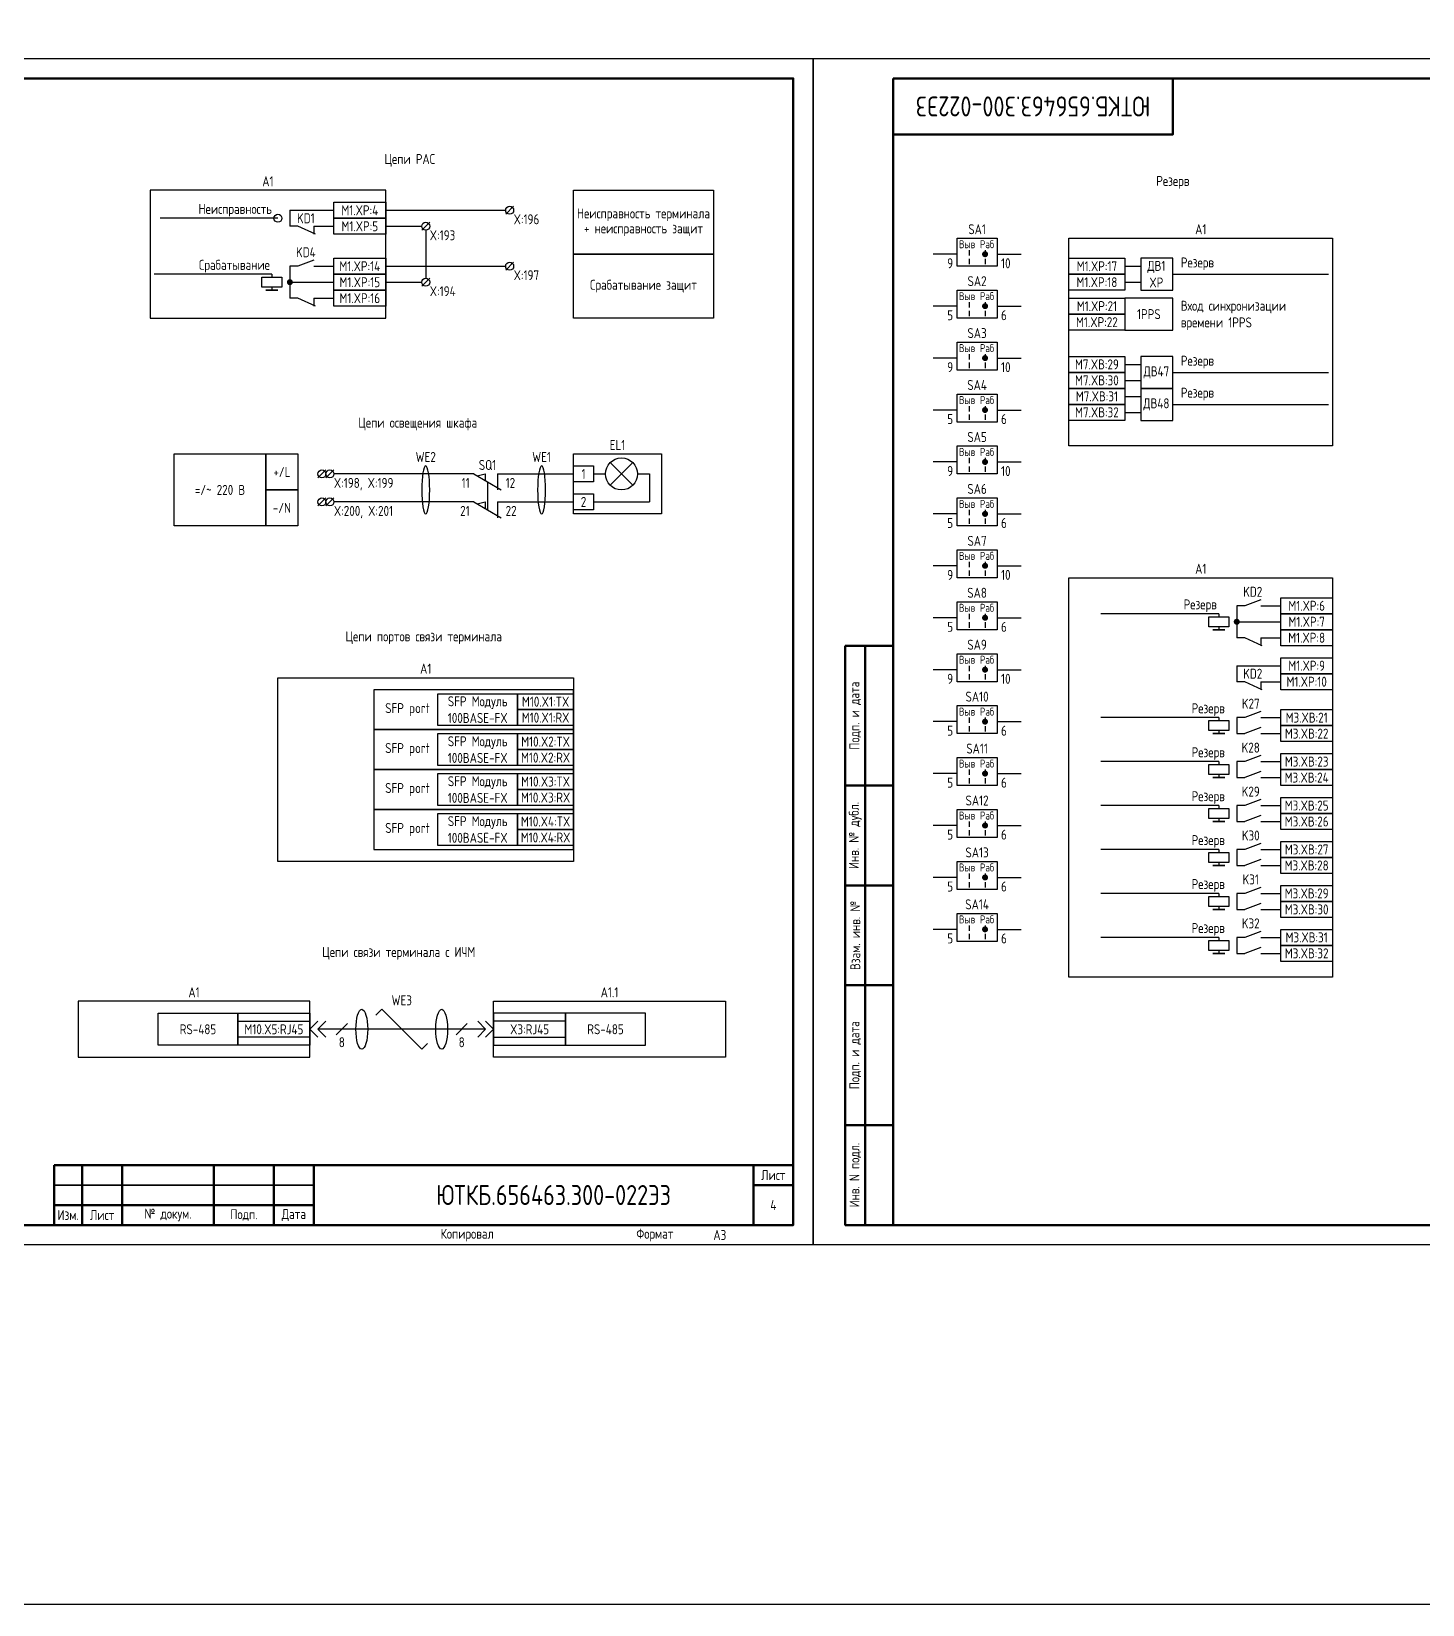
# Model space of a CAD drawing. Header units: millimetres. Extents: x -1036 to 3564, y -90 to 586.
# Drawn here: x 1484.3 to 1832.5, y -90 to 303.8 of the extents above; entities that cross this region are included whole.
import ezdxf

# ---------------------------------------------------------------- set-up
doc = ezdxf.new("R2010")
doc.units = ezdxf.units.MM
doc.styles.add('Gost_type_A', font='GOST_A.TTF')

# ---------------------------------------------------------------- blocks, each defined once
blk = doc.blocks.new('Формат_А3')
blk.add_lwpolyline([(-420, 297), (0, 297), (0, 0), (-420, 0)], close=True)
at = {"lineweight": 50}
blk.add_lwpolyline([(-400, 292), (-5, 292), (-5, 5), (-400, 5)], close=True, dxfattribs=at)
blk = doc.blocks.new('Штамп малый нижний')
at = {"lineweight": 50}
for points in [[(-185, 15), (-178, 15), (-178, 5), (-185, 5)], [(-178, 15), (-168, 15), (-168, 5), (-178, 5)], [(-168, 15), (-145, 15), (-145, 5), (-168, 5)], [(-145, 15), (-130, 15), (-130, 5), (-145, 5)], [(-130, 15), (-120, 15), (-120, 5), (-130, 5)], [(-120, 15), (-10, 15), (-10, 0), (-120, 0)], [(-10, 15), (0, 15), (0, 10), (-10, 10)], [(-10, 10), (0, 10), (0, 0), (-10, 0)], [(-185, 5), (-178, 5), (-178, 0), (-185, 0)], [(-178, 5), (-168, 5), (-168, 0), (-178, 0)], [(-168, 5), (-145, 5), (-145, 0), (-168, 0)], [(-145, 5), (-130, 5), (-130, 0), (-145, 0)], [(-130, 5), (-120, 5), (-120, 0), (-130, 0)]]:
    blk.add_lwpolyline(points, close=True, dxfattribs=at)
for points in [[(-185, 15), (-178, 15), (-178, 10), (-185, 10)], [(-178, 15), (-168, 15), (-168, 10), (-178, 10)], [(-168, 15), (-145, 15), (-145, 10), (-168, 10)], [(-145, 15), (-130, 15), (-130, 10), (-145, 10)], [(-130, 15), (-120, 15), (-120, 10), (-130, 10)], [(-185, 10), (-178, 10), (-178, 5), (-185, 5)], [(-178, 10), (-168, 10), (-168, 5), (-178, 5)], [(-168, 10), (-145, 10), (-145, 5), (-168, 5)], [(-145, 10), (-130, 10), (-130, 5), (-145, 5)], [(-130, 10), (-120, 10), (-120, 5), (-130, 5)]]:
    blk.add_lwpolyline(points, close=True)
at = {"char_height": 2.5, "style": 'Gost_type_A'}
for s, insert, width, attachment_point in [('Лист', (-5, 12.5), 10, 5), ('№ докум.', (-156.5, 2.5), 23, 5), ('Подп.', (-137.5, 2.5), 15, 5), ('Дата', (-125, 2.5), 10, 5), ('Изм.', (-181.5, 2.5), 7, 5), ('Лист', (-173, 2.5), 10, 5), ('Копировал', (-75, -2.53), 13.1202, 6), ('Формат', (-30, -2.53), 13.1202, 6)]:
    blk.add_mtext(s, dxfattribs=dict(at, insert=insert, width=width, attachment_point=attachment_point))
blk = doc.blocks.new('POINT')
at = {"const_width": 0.75}
blk.add_lwpolyline([(-0.375, 0, 1), (0.375, 0, 1)], format="xyb", close=True, dxfattribs=at)
blk = doc.blocks.new('Штамп левый нижний')
at = {"lineweight": 50}
for points in [[(-12, 145), (-7, 145), (-7, 110), (-12, 110)], [(-7, 145), (0, 145), (0, 110), (-7, 110)], [(-12, 110), (-7, 110), (-7, 85), (-12, 85)], [(-7, 110), (0, 110), (0, 85), (-7, 85)], [(-12, 85), (-7, 85), (-7, 60), (-12, 60)], [(-7, 85), (0, 85), (0, 60), (-7, 60)], [(-12, 60), (-7, 60), (-7, 25), (-12, 25)], [(-7, 60), (0, 60), (0, 25), (-7, 25)], [(-12, 25), (-7, 25), (-7, 0), (-12, 0)], [(-7, 25), (0, 25), (0, 0), (-7, 0)]]:
    blk.add_lwpolyline(points, close=True, dxfattribs=at)
at = {"char_height": 2.5, "attachment_point": 5, "rotation": 90, "style": 'Gost_type_A'}
for s, insert, width in [('Подп. и дата', (-9.5, 127.5), 35), ('Инв. № дубл.', (-9.5, 97.5), 25), ('Взам. инв. №', (-9.5, 72.5), 25), ('Подп. и дата', (-9.5, 42.5), 35), ('Инв. N подл.', (-9.5, 12.5), 25)]:
    blk.add_mtext(s, dxfattribs=dict(at, insert=insert, width=width))
blk = doc.blocks.new('Штамп угловой верхний')
at = {"lineweight": 50}
blk.add_lwpolyline([(0, 0), (70, 0), (70, -14), (0, -14)], close=True, dxfattribs=at)
blk = doc.blocks.new('Переключатель_положение')
for p, q in [((2, 1), (2, -0.34)), ((2, -1.14), (2, -2.49))]:
    blk.add_line(p, q)

msp = doc.modelspace()

# ---------------------------------------------------------------- linework, layer by layer
for p, q in [((1605.01, 260), (1603.01, 258)), ((1546, 257), (1516.5, 257)), ((1549, 259), (1549, 255)), ((1573, 259), (1603, 259)), ((1584, 256), (1582, 254)), ((1555, 255), (1555, 253)), ((1573, 255), (1582, 255)), ((1583, 254), (1583, 242)), ((1573, 245), (1603, 245)), ((1605.01, 246), (1603.01, 244)), ((1758, 245), (1762, 245)), ((1544.5, 243), (1515, 243)), ((1544.5, 243), (1544.5, 242.25)), ((1573, 241), (1582, 241)), ((1584, 242), (1582, 240)), ((1758, 241), (1762, 241)), ((1770, 243), (1809, 243)), ((1544.5, 239.75), (1544.5, 239)), ((1555, 237), (1555, 235)), ((1758, 220.42), (1762, 220.42)), ((1770, 218.42), (1809, 218.42)), ((1758, 216.42), (1762, 216.42)), ((1758, 212.42), (1762, 212.42)), ((1770, 210.42), (1809, 210.42)), ((1758, 208.42), (1762, 208.42)), ((1558.01, 194), (1556.01, 192)), ((1560.01, 194), (1558.01, 192)), ((1595, 193), (1560.01, 193)), ((1595, 193), (1601.92, 189)), ((1595.87, 192.5), (1597.87, 193)), ((1597.87, 193), (1597.87, 191.34)), ((1601, 193), (1601, 189)), ((1601, 193), (1620, 193)), ((1625, 193), (1628, 193)), ((1629.17, 195.83), (1634.83, 190.17)), ((1634.83, 195.83), (1629.17, 190.17)), ((1636, 193), (1639, 193)), ((1639, 193), (1639, 186)), ((1558.01, 187), (1556.01, 185)), ((1560.01, 187), (1558.01, 185)), ((1595, 186), (1560.01, 186)), ((1595, 186), (1601.92, 182)), ((1595.87, 185.5), (1597.87, 186)), ((1597.87, 186), (1597.87, 184.34)), ((1601, 186), (1601, 182)), ((1601, 186), (1620, 186)), ((1625, 186), (1639, 186)), ((1781.5, 158), (1752, 158)), ((1781.5, 158), (1781.5, 157.25)), ((1781.5, 154.75), (1781.5, 154)), ((1792, 152), (1792, 150)), ((1786, 145), (1786, 141)), ((1792, 141), (1792, 139)), ((1781.5, 132), (1752, 132)), ((1781.5, 132), (1781.5, 131.25)), ((1781.5, 128.75), (1781.5, 128)), ((1781.5, 121), (1752, 121)), ((1781.5, 121), (1781.5, 120.25)), ((1781.5, 117.75), (1781.5, 117)), ((1781.5, 110), (1752, 110)), ((1781.5, 110), (1781.5, 109.25)), ((1781.5, 106.75), (1781.5, 106)), ((1781.5, 99), (1752, 99)), ((1781.5, 99), (1781.5, 98.25)), ((1781.5, 95.75), (1781.5, 95)), ((1781.5, 88), (1752, 88)), ((1781.5, 88), (1781.5, 87.25)), ((1781.5, 84.75), (1781.5, 84)), ((1781.5, 77), (1752, 77)), ((1781.5, 77), (1781.5, 76.25)), ((1781.5, 73.75), (1781.5, 73)), ((1554, 54), (1556, 56)), ((1554, 54), (1556, 56)), ((1556, 54), (1558, 56)), ((1556, 54), (1558, 56)), ((1563.41, 55.41), (1560.59, 52.59)), ((1570.53, 57.53), (1572, 59)), ((1572, 59), (1582, 49)), ((1593.41, 55.41), (1590.59, 52.59)), ((1598, 54), (1596, 56)), ((1598, 54), (1596, 56)), ((1600, 54), (1598, 56)), ((1600, 54), (1598, 56)), ((1554, 54), (1556, 52)), ((1554, 54), (1556, 52)), ((1598, 54), (1556, 54)), ((1556, 54), (1558, 52)), ((1556, 54), (1558, 52)), ((1598, 54), (1596, 52)), ((1598, 54), (1596, 52)), ((1600, 54), (1598, 52)), ((1600, 54), (1598, 52)), ((1582, 49), (1583.41, 50.41))]:
    msp.add_line(p, q)
at = {"ltscale": 1.08}
for p, q in [((1549, 259), (1560, 259)), ((1551, 255), (1549, 255)), ((1555, 255), (1560, 255)), ((1551, 245), (1549, 245)), ((1549, 245), (1549, 237)), ((1555, 245), (1560, 245)), ((1549, 241), (1560, 241)), ((1551, 237), (1549, 237)), ((1555, 237), (1560, 237)), ((1788, 160), (1786, 160)), ((1786, 160), (1786, 152)), ((1792, 160), (1797, 160)), ((1786, 156), (1797, 156)), ((1788, 152), (1786, 152)), ((1792, 152), (1797, 152)), ((1786, 145), (1797, 145)), ((1788, 141), (1786, 141)), ((1792, 141), (1797, 141)), ((1788, 132), (1786, 132)), ((1786, 132), (1786, 128)), ((1792, 132), (1797, 132)), ((1786, 128), (1788, 128)), ((1792, 128), (1797, 128)), ((1788, 121), (1786, 121)), ((1786, 121), (1786, 117)), ((1792, 121), (1797, 121)), ((1786, 117), (1788, 117)), ((1792, 117), (1797, 117)), ((1788, 110), (1786, 110)), ((1786, 110), (1786, 106)), ((1792, 110), (1797, 110)), ((1786, 106), (1788, 106)), ((1792, 106), (1797, 106)), ((1788, 99), (1786, 99)), ((1786, 99), (1786, 95)), ((1792, 99), (1797, 99)), ((1786, 95), (1788, 95)), ((1792, 95), (1797, 95)), ((1788, 88), (1786, 88)), ((1786, 88), (1786, 84)), ((1792, 88), (1797, 88)), ((1786, 84), (1788, 84)), ((1792, 84), (1797, 84)), ((1788, 77), (1786, 77)), ((1786, 77), (1786, 73)), ((1792, 77), (1797, 77)), ((1786, 73), (1788, 73)), ((1792, 73), (1797, 73))]:
    msp.add_line(p, q, dxfattribs=at)
at = {"ltscale": 4.32}
for p, q in [((1555.39, 253), (1551, 255)), ((1555, 246.5), (1551, 245)), ((1555.39, 235), (1551, 237)), ((1792, 161.5), (1788, 160)), ((1792.39, 150), (1788, 152)), ((1792.39, 139), (1788, 141)), ((1792, 133.5), (1788, 132)), ((1792, 129.5), (1788, 128)), ((1792, 122.5), (1788, 121)), ((1792, 118.5), (1788, 117)), ((1792, 111.5), (1788, 110)), ((1792, 107.5), (1788, 106)), ((1792, 100.5), (1788, 99)), ((1792, 96.5), (1788, 95)), ((1792, 89.5), (1788, 88)), ((1792, 85.5), (1788, 84)), ((1792, 78.5), (1788, 77)), ((1792, 74.5), (1788, 73))]:
    msp.add_line(p, q, dxfattribs=at)
at = {"ltscale": 4}
for p, q in [((1716, 248), (1709.99, 248)), ((1726, 248), (1732.01, 248)), ((1716, 235), (1709.99, 235)), ((1726, 235), (1732.01, 235)), ((1716, 222), (1710, 222)), ((1726, 222), (1732, 222)), ((1716, 209), (1710, 209)), ((1726, 209), (1732.01, 209)), ((1716, 196), (1710, 196)), ((1726, 196), (1732.01, 196)), ((1716, 183), (1709.99, 183)), ((1726, 183), (1732.01, 183)), ((1716, 170), (1710, 170)), ((1726, 170), (1732, 170)), ((1716, 157), (1710, 157)), ((1726, 157), (1732.01, 157)), ((1716, 144), (1710, 144)), ((1726, 144), (1732.01, 144)), ((1716, 131), (1709.99, 131)), ((1726, 131), (1732.01, 131)), ((1716, 118), (1710, 118)), ((1726, 118), (1732, 118)), ((1716, 105), (1710, 105)), ((1726, 105), (1732.01, 105)), ((1716, 92), (1710, 92)), ((1726, 92), (1732.01, 92)), ((1716, 79), (1710, 79)), ((1726, 79), (1732, 79))]:
    msp.add_line(p, q, dxfattribs=at)
at = {"ltscale": 0.5}
msp.add_line((1598.46, 191), (1598.46, 184), dxfattribs=at)
for points in [[(-1036, 586), (3564, 586), (3564, -90), (-1036, -90)], [(1514, 232), (1573, 232), (1573, 264), (1514, 264)], [(1655, 248), (1620, 248), (1620, 264), (1655, 264)], [(1560, 261), (1573, 261), (1573, 257), (1560, 257)], [(1560, 257), (1573, 257), (1573, 253), (1560, 253)], [(1716, 252), (1726, 252), (1726, 245), (1716, 245)], [(1744, 252), (1810, 252), (1810, 200), (1744, 200)], [(1560, 247), (1573, 247), (1573, 243), (1560, 243)], [(1655, 232), (1620, 232), (1620, 248), (1655, 248)], [(1744, 247), (1758, 247), (1758, 243), (1744, 243)], [(1547, 242.25), (1547, 239.75), (1542, 239.75), (1542, 242.25)], [(1560, 243), (1573, 243), (1573, 239), (1560, 239)], [(1744, 243), (1758, 243), (1758, 239), (1744, 239)], [(1546, 239), (1543, 239)], [(1560, 239), (1573, 239), (1573, 235), (1560, 235)], [(1716, 239), (1726, 239), (1726, 232), (1716, 232)], [(1744, 237), (1758, 237), (1758, 233), (1744, 233)], [(1744, 233), (1758, 233), (1758, 229), (1744, 229)], [(1716, 226), (1726, 226), (1726, 219), (1716, 219)], [(1744, 222.42), (1758, 222.42), (1758, 218.42), (1744, 218.42)], [(1744, 218.42), (1758, 218.42), (1758, 214.42), (1744, 214.42)], [(1716, 213), (1726, 213), (1726, 206), (1716, 206)], [(1744, 214.42), (1758, 214.42), (1758, 210.42), (1744, 210.42)], [(1744, 210.42), (1758, 210.42), (1758, 206.42), (1744, 206.42)], [(1543, 180), (1520, 180), (1520, 198), (1543, 198)], [(1551, 189), (1543, 189), (1543, 198), (1551, 198)], [(1620, 198), (1642, 198), (1642, 183), (1620, 183)], [(1716, 200), (1726, 200), (1726, 193), (1716, 193)], [(1620, 195), (1625, 195), (1625, 191), (1620, 191)], [(1551, 180), (1543, 180), (1543, 189), (1551, 189)], [(1620, 188), (1625, 188), (1625, 184), (1620, 184)], [(1716, 187), (1726, 187), (1726, 180), (1716, 180)], [(1716, 174), (1726, 174), (1726, 167), (1716, 167)], [(1744, 167), (1810, 167), (1810, 67), (1744, 67)], [(1797, 162), (1810, 162), (1810, 158), (1797, 158)], [(1716, 161), (1726, 161), (1726, 154), (1716, 154)], [(1797, 158), (1810, 158), (1810, 154), (1797, 154)], [(1784, 157.25), (1784, 154.75), (1779, 154.75), (1779, 157.25)], [(1783, 154), (1780, 154)], [(1797, 154), (1810, 154), (1810, 150), (1797, 150)], [(1716, 148), (1726, 148), (1726, 141), (1716, 141)], [(1797, 147), (1810, 147), (1810, 143), (1797, 143)], [(1546, 142), (1620, 142), (1620, 96), (1546, 96)], [(1797, 143), (1810, 143), (1810, 139), (1797, 139)], [(1570, 129), (1620, 129), (1620, 139), (1570, 139)], [(1586, 138), (1606, 138), (1606, 130), (1586, 130)], [(1606, 138), (1620, 138), (1620, 134), (1606, 134)], [(1606, 134), (1620, 134), (1620, 130), (1606, 130)], [(1716, 135), (1726, 135), (1726, 128), (1716, 128)], [(1797, 134), (1810, 134), (1810, 130), (1797, 130)], [(1784, 131.25), (1784, 128.75), (1779, 128.75), (1779, 131.25)], [(1797, 130), (1810, 130), (1810, 126), (1797, 126)], [(1570, 119), (1620, 119), (1620, 129), (1570, 129)], [(1586, 128), (1606, 128), (1606, 120), (1586, 120)], [(1606, 128), (1620, 128), (1620, 124), (1606, 124)], [(1783, 128), (1780, 128)], [(1606, 124), (1620, 124), (1620, 120), (1606, 120)], [(1797, 123), (1810, 123), (1810, 119), (1797, 119)], [(1570, 109), (1620, 109), (1620, 119), (1570, 119)], [(1716, 122), (1726, 122), (1726, 115), (1716, 115)], [(1784, 120.25), (1784, 117.75), (1779, 117.75), (1779, 120.25)], [(1797, 119), (1810, 119), (1810, 115), (1797, 115)], [(1586, 118), (1606, 118), (1606, 110), (1586, 110)], [(1606, 118), (1620, 118), (1620, 114), (1606, 114)], [(1783, 117), (1780, 117)], [(1606, 114), (1620, 114), (1620, 110), (1606, 110)], [(1797, 112), (1810, 112), (1810, 108), (1797, 108)], [(1570, 99), (1620, 99), (1620, 109), (1570, 109)], [(1586, 108), (1606, 108), (1606, 100), (1586, 100)], [(1606, 108), (1620, 108), (1620, 104), (1606, 104)], [(1716, 109), (1726, 109), (1726, 102), (1716, 102)], [(1784, 109.25), (1784, 106.75), (1779, 106.75), (1779, 109.25)], [(1797, 108), (1810, 108), (1810, 104), (1797, 104)], [(1606, 104), (1620, 104), (1620, 100), (1606, 100)], [(1783, 106), (1780, 106)], [(1797, 101), (1810, 101), (1810, 97), (1797, 97)], [(1716, 96), (1726, 96), (1726, 89), (1716, 89)], [(1784, 98.25), (1784, 95.75), (1779, 95.75), (1779, 98.25)], [(1783, 95), (1780, 95)], [(1797, 97), (1810, 97), (1810, 93), (1797, 93)], [(1784, 87.25), (1784, 84.75), (1779, 84.75), (1779, 87.25)], [(1797, 90), (1810, 90), (1810, 86), (1797, 86)], [(1716, 83), (1726, 83), (1726, 76), (1716, 76)], [(1783, 84), (1780, 84)], [(1797, 86), (1810, 86), (1810, 82), (1797, 82)], [(1797, 79), (1810, 79), (1810, 75), (1797, 75)], [(1784, 76.25), (1784, 73.75), (1779, 73.75), (1779, 76.25)], [(1797, 75), (1810, 75), (1810, 71), (1797, 71)], [(1783, 73), (1780, 73)], [(1496, 47), (1554, 47), (1554, 61), (1496, 61)], [(1658, 47), (1600, 47), (1600, 61), (1658, 61)], [(1516, 58), (1536, 58), (1536, 50), (1516, 50)], [(1536, 58), (1554, 58), (1554, 50), (1536, 50)], [(1536, 56), (1554, 56), (1554, 52), (1536, 52)], [(1618, 58), (1600, 58), (1600, 50), (1618, 50)], [(1618, 56), (1600, 56), (1600, 52), (1618, 52)], [(1638, 58), (1618, 58), (1618, 50), (1638, 50)]]:
    msp.add_lwpolyline(points, close=True)
at = {"ltscale": 4}
for points in [[(1762, 239), (1770, 239), (1770, 247), (1762, 247)], [(1758, 229), (1770, 229), (1770, 237), (1758, 237)], [(1762, 214.42), (1770, 214.42), (1770, 222.42), (1762, 222.42)], [(1762, 206.42), (1770, 206.42), (1770, 214.42), (1762, 214.42)]]:
    msp.add_lwpolyline(points, close=True, dxfattribs=at)
for centre, radius in [((1604.01, 259), 1), ((1546, 257), 1), ((1583, 255), 1), ((1604.01, 245), 1), ((1583, 241), 1), ((1632, 193), 4), ((1557.01, 193), 1), ((1559.01, 193), 1), ((1557.01, 186), 1), ((1559.01, 186), 1)]:
    msp.add_circle(centre, radius)
at = {"extrusion": (0, 0, -1)}
for centre in [(1583, 189), (1612, 189)]:
    msp.add_ellipse(centre, major_axis=(0, -6), ratio=0.166667, dxfattribs=at)
for centre in [(1567, 54), (1587, 54)]:
    msp.add_ellipse(centre, major_axis=(0, -5), ratio=0.293778)

# ---------------------------------------------------------------- block references
at = {"color": 1}
for name, p in [('Формат_А3', (1680, 0)), ('Формат_А3', (2100, 0)), ('Штамп левый нижний', (1700, 5)), ('Штамп малый нижний', (1675, 5))]:
    msp.add_blockref(name, p, dxfattribs=at)
for name, p in [('Штамп угловой верхний', (1700, 292)), ('Переключатель_положение', (1717, 248)), ('POINT', (1723, 248)), ('Переключатель_положение', (1721, 248)), ('POINT', (1549, 241)), ('Переключатель_положение', (1717, 235)), ('POINT', (1723, 235)), ('Переключатель_положение', (1721, 235)), ('Переключатель_положение', (1717, 222)), ('POINT', (1723, 222)), ('Переключатель_положение', (1721, 222)), ('Переключатель_положение', (1717, 209)), ('POINT', (1723, 209)), ('Переключатель_положение', (1721, 209)), ('Переключатель_положение', (1717, 196)), ('Переключатель_положение', (1721, 196)), ('POINT', (1723, 196)), ('Переключатель_положение', (1717, 183)), ('POINT', (1723, 183)), ('Переключатель_положение', (1721, 183)), ('Переключатель_положение', (1717, 170)), ('POINT', (1723, 170)), ('Переключатель_положение', (1721, 170)), ('Переключатель_положение', (1717, 157)), ('POINT', (1723, 157)), ('Переключатель_положение', (1721, 157)), ('POINT', (1786, 156)), ('Переключатель_положение', (1717, 144)), ('POINT', (1723, 144)), ('Переключатель_положение', (1721, 144)), ('Переключатель_положение', (1717, 131)), ('POINT', (1723, 131)), ('Переключатель_положение', (1721, 131)), ('Переключатель_положение', (1717, 118)), ('POINT', (1723, 118)), ('Переключатель_положение', (1721, 118)), ('Переключатель_положение', (1717, 105)), ('POINT', (1723, 105)), ('Переключатель_положение', (1721, 105)), ('Переключатель_положение', (1717, 92)), ('POINT', (1723, 92)), ('Переключатель_положение', (1721, 92)), ('Переключатель_положение', (1717, 79)), ('POINT', (1723, 79)), ('Переключатель_положение', (1721, 79))]:
    msp.add_blockref(name, p)

# ---------------------------------------------------------------- texts
at = {"insert": (1735, 285), "char_height": 5, "width": 70, "attachment_point": 5, "rotation": 180, "style": 'Gost_type_A'}
msp.add_mtext('ЮТКБ.656463.300-022Э3', dxfattribs=at)
at = {"char_height": 2.5, "style": 'Gost_type_A'}
for s, insert, width, attachment_point, line_spacing_factor in [('Цепи РАС', (1579, 271.5), 191.9988, 5, 0.9), ('A1', (1543.5, 265), 59, 8, 0.9), ('Резерв', (1770, 266), 197, 5, 0.9), ('Неисправность', (1544.5, 259), 37, 6, 0.8), ('X:196', (1605.01, 258), 8, 1, 0.9), ('Неисправность терминала + неисправность защит', (1637.5, 256), 35, 5, 0.9), ('X:193', (1584.01, 254), 8, 1, 0.9), ('A1', (1777, 253), 66, 8, 0.9), ('X:197', (1605.01, 244), 8, 1, 0.9), ('Срабатывание защит', (1637.5, 240), 35, 5, 0.9), ('X:194', (1584.01, 240), 8, 1, 0.9), ('Цепи освещения шкафа', (1581, 205.5), 122, 5, 0.9), ('EL1', (1631, 199), 21.9942, 8, 0.9), ('+/L', (1547, 193.5), 8, 5, 0.9), ('=/~ 220 В', (1531.5, 189), 23, 5, 0.9), ('X:198, X:199', (1560.01, 192), 17.9949, 1, 0.9), ('-/N', (1547, 184.5), 8, 5, 0.9), ('X:200, X:201', (1560.01, 185), 17.9949, 1, 0.9), ('A1', (1777, 168), 66, 8, 0.9), ('Резерв', (1781, 160), 37, 6, 0.8), ('Цепи портов связи терминала', (1582.5, 152), 197, 5, 0.9), ('A1', (1583, 143), 74.0002, 8, 0.9), ('Цепи связи терминала с ИЧМ', (1576.25, 73), 197.5, 5, 0.9), ('A1', (1525, 62), 58.0002, 8, 0.9), ('A1.1', (1629, 62), 58.0002, 8, 0.9)]:
    msp.add_mtext(s, dxfattribs=dict(at, insert=insert, width=width, attachment_point=attachment_point, line_spacing_factor=line_spacing_factor))
at = {"style": 'Gost_type_A'}
for s, insert, char_height, width, attachment_point in [('M1.XP:4', (1566.5, 259), 2.5, 13, 5), ('KD1', (1553, 257), 2.5, 8, 5), ('M1.XP:5', (1566.5, 255), 2.5, 13, 5), ('SA1', (1721, 253), 2.5, 10, 8), ('KD4', (1553, 248.5), 2.5, 8, 5), ('Выв', (1718.5, 250.5), 2, 5, 5), ('Раб', (1723.5, 250.5), 2, 5, 5), ('M1.XP:14', (1566.5, 245), 2.5, 13, 5), ('9', (1715, 246.98), 2.5, 5, 3), ('10', (1727, 246.98), 2.5, 5, 1), ('M1.XP:17', (1751, 245), 2.5, 14, 5), ('ДВ1 XP', (1765.88, 243), 2.5, 7.7588, 5), ('Резерв', (1772, 244), 2.5, 27.8465, 7), ('M1.XP:15', (1566.5, 241), 2.5, 13, 5), ('SA2', (1721, 240), 2.5, 10, 8), ('M1.XP:18', (1751, 241), 2.5, 14, 5), ('M1.XP:16', (1566.5, 237), 2.5, 13, 5), ('Выв', (1718.5, 237.5), 2, 5, 5), ('Раб', (1723.5, 237.5), 2, 5, 5), ('Вход синхронизации\\Pвремени 1PPS', (1772, 229), 2.5, 35.9749, 7), ('5', (1715, 233.98), 2.5, 5, 3), ('6', (1727, 233.98), 2.5, 5, 1), ('M1.XP:21', (1751, 235), 2.5, 14, 5), ('1PPS', (1764, 233), 2.5, 12, 5), ('SA3', (1721, 227), 2.5, 10, 8), ('M1.XP:22', (1751, 231), 2.5, 14, 5), ('Выв', (1718.5, 224.5), 2, 5, 5), ('Раб', (1723.5, 224.5), 2, 5, 5), ('9', (1715, 220.98), 2.5, 5, 3), ('10', (1727, 220.98), 2.5, 5, 1), ('M7.XВ:29', (1751, 220.42), 2.5, 14, 5), ('Резерв', (1772, 219.42), 2.5, 27.8465, 7), ('M7.XВ:30', (1751, 216.42), 2.5, 14, 5), ('ДВ47', (1765.88, 218.42), 2.5, 7.7588, 5), ('SA4', (1721, 214), 2.5, 10, 8), ('M7.XВ:31', (1751, 212.42), 2.5, 14, 5), ('Резерв', (1772, 211.42), 2.5, 27.8465, 7), ('Выв', (1718.5, 211.5), 2, 5, 5), ('Раб', (1723.5, 211.5), 2, 5, 5), ('M7.XВ:32', (1751, 208.42), 2.5, 14, 5), ('ДВ48', (1765.88, 210.42), 2.5, 7.7588, 5), ('5', (1715, 207.98), 2.5, 5, 3), ('6', (1727, 207.98), 2.5, 5, 1), ('SA5', (1721, 201), 2.5, 10, 8), ('WE2', (1583, 196), 2.5, 10, 8), ('WE1', (1612, 196), 2.5, 10, 8), ('Выв', (1718.5, 198.5), 2, 5, 5), ('Раб', (1723.5, 198.5), 2, 5, 5), ('SQ1', (1598.46, 194), 2.5, 10, 8), ('1', (1622.5, 193), 2.5, 5, 5), ('9', (1715, 194.98), 2.5, 5, 3), ('10', (1727, 194.98), 2.5, 5, 1), ('11', (1594, 192), 2.5, 6, 3), ('12', (1603, 192), 2.5, 6, 1), ('SA6', (1721, 188), 2.5, 10, 8), ('2', (1622.5, 186), 2.5, 5, 5), ('Выв', (1718.5, 185.5), 2, 5, 5), ('Раб', (1723.5, 185.5), 2, 5, 5), ('21', (1594, 185), 2.5, 6, 3), ('22', (1603, 185), 2.5, 6, 1), ('5', (1715, 181.98), 2.5, 5, 3), ('6', (1727, 181.98), 2.5, 5, 1), ('SA7', (1721, 175), 2.5, 10, 8), ('Выв', (1718.5, 172.5), 2, 5, 5), ('Раб', (1723.5, 172.5), 2, 5, 5), ('9', (1715, 168.98), 2.5, 5, 3), ('10', (1727, 168.98), 2.5, 5, 1), ('SA8', (1721, 162), 2.5, 10, 8), ('KD2', (1790, 163.5), 2.5, 8, 5), ('Выв', (1718.5, 159.5), 2, 5, 5), ('Раб', (1723.5, 159.5), 2, 5, 5), ('M1.XP:6', (1803.5, 160), 2.5, 13, 5), ('5', (1715, 155.98), 2.5, 5, 3), ('6', (1727, 155.98), 2.5, 5, 1), ('M1.XP:7', (1803.5, 156), 2.5, 13, 5), ('SA9', (1721, 149), 2.5, 10, 8), ('M1.XP:8', (1803.5, 152), 2.5, 13, 5), ('Выв', (1718.5, 146.5), 2, 5, 5), ('Раб', (1723.5, 146.5), 2, 5, 5), ('M1.XP:9', (1803.5, 145), 2.5, 13, 5), ('9', (1715, 142.98), 2.5, 5, 3), ('10', (1727, 142.98), 2.5, 5, 1), ('KD2', (1790, 143), 2.5, 8, 5), ('M1.XP:10', (1803.5, 141), 2.5, 13, 5), ('SA10', (1721, 136), 2.5, 10, 8), ('SFP port', (1584, 134), 2.5, 20, 6), ('SFP Mодуль 100BASE-FX', (1596, 134), 2.5, 19.9998, 5), ('M10.X1:TX', (1613, 136), 2.5, 14, 5), ('Выв', (1718.5, 133.5), 2, 5, 5), ('Раб', (1723.5, 133.5), 2, 5, 5), ('Резерв', (1783, 134), 2.5, 31.0015, 6), ('K27', (1789.5, 135.5), 2.5, 5, 5), ('M10.X1:RX', (1613, 132), 2.5, 14, 5), ('5', (1715, 129.98), 2.5, 5, 3), ('6', (1727, 129.98), 2.5, 5, 1), ('M3.XВ:21', (1803.5, 132), 2.5, 13, 5), ('SFP Mодуль 100BASE-FX', (1596, 124), 2.5, 19.9998, 5), ('M10.X2:TX', (1613, 126), 2.5, 14, 5), ('M3.XВ:22', (1803.5, 128), 2.5, 13, 5), ('SFP port', (1584, 124), 2.5, 20, 6), ('M10.X2:RX', (1613, 122), 2.5, 14, 5), ('SA11', (1721, 123), 2.5, 10, 8), ('Резерв', (1783, 123), 2.5, 31.0015, 6), ('K28', (1789.5, 124.5), 2.5, 5, 5), ('M3.XВ:23', (1803.5, 121), 2.5, 13, 5), ('Выв', (1718.5, 120.5), 2, 5, 5), ('Раб', (1723.5, 120.5), 2, 5, 5), ('M3.XВ:24', (1803.5, 117), 2.5, 13, 5), ('SFP port', (1584, 114), 2.5, 20, 6), ('SFP Mодуль 100BASE-FX', (1596, 114), 2.5, 19.9998, 5), ('M10.X3:TX', (1613, 116), 2.5, 14, 5), ('5', (1715, 116.98), 2.5, 5, 3), ('6', (1727, 116.98), 2.5, 5, 1), ('K29', (1789.5, 113.5), 2.5, 5, 5), ('M10.X3:RX', (1613, 112), 2.5, 14, 5), ('SA12', (1721, 110), 2.5, 10, 8), ('Резерв', (1783, 112), 2.5, 31.0015, 6), ('M3.XВ:25', (1803.5, 110), 2.5, 13, 5), ('SFP Mодуль 100BASE-FX', (1596, 104), 2.5, 19.9998, 5), ('M10.X4:TX', (1613, 106), 2.5, 14, 5), ('Выв', (1718.5, 107.5), 2, 5, 5), ('Раб', (1723.5, 107.5), 2, 5, 5), ('M3.XВ:26', (1803.5, 106), 2.5, 13, 5), ('SFP port', (1584, 104), 2.5, 20, 6), ('M10.X4:RX', (1613, 102), 2.5, 14, 5), ('5', (1715, 103.98), 2.5, 5, 3), ('6', (1727, 103.98), 2.5, 5, 1), ('Резерв', (1783, 101), 2.5, 31.0015, 6), ('K30', (1789.5, 102.5), 2.5, 5, 5), ('SA13', (1721, 97), 2.5, 10, 8), ('M3.XВ:27', (1803.5, 99), 2.5, 13, 5), ('Выв', (1718.5, 94.5), 2, 5, 5), ('Раб', (1723.5, 94.5), 2, 5, 5), ('M3.XВ:28', (1803.5, 95), 2.5, 13, 5), ('5', (1715, 90.98), 2.5, 5, 3), ('6', (1727, 90.98), 2.5, 5, 1), ('Резерв', (1783, 90), 2.5, 31.0015, 6), ('K31', (1789.5, 91.5), 2.5, 5, 5), ('M3.XВ:29', (1803.5, 88), 2.5, 13, 5), ('SA14', (1721, 84), 2.5, 10, 8), ('M3.XВ:30', (1803.5, 84), 2.5, 13, 5), ('Выв', (1718.5, 81.5), 2, 5, 5), ('Раб', (1723.5, 81.5), 2, 5, 5), ('Резерв', (1783, 79), 2.5, 31.0015, 6), ('K32', (1789.5, 80.5), 2.5, 5, 5), ('5', (1715, 77.98), 2.5, 5, 3), ('6', (1727, 77.98), 2.5, 5, 1), ('M3.XВ:31', (1803.5, 77), 2.5, 13, 5), ('M3.XВ:32', (1803.5, 73), 2.5, 13, 5), ('WE3', (1577, 60), 2.5, 20, 8), ('RS-485', (1526, 54), 2.5, 19.9998, 5), ('M10.X5:RJ45', (1545, 54), 2.5, 18.0002, 5), ('X3:RJ45', (1609, 54), 2.5, 18.0002, 5), ('RS-485', (1628, 54), 2.5, 19.9998, 5), ('8', (1562, 52), 2.5, 20, 2), ('8', (1592, 52), 2.5, 20, 2), ('ЮТКБ.656463.300-022Э3', (1615, 12.5), 5, 120, 5), ('4', (1670, 10), 2.5, 10, 5), ('A3', (1655, 2.5), 2.5, 20, 4)]:
    msp.add_mtext(s, dxfattribs=dict(at, insert=insert, char_height=char_height, width=width, attachment_point=attachment_point))
at = {"color": 6, "insert": (1544, 245), "char_height": 2.5, "width": 37, "attachment_point": 6, "line_spacing_factor": 0.8, "style": 'Gost_type_A'}
msp.add_mtext('Срабатывание', dxfattribs=at)

doc.saveas('drawing.dxf')
